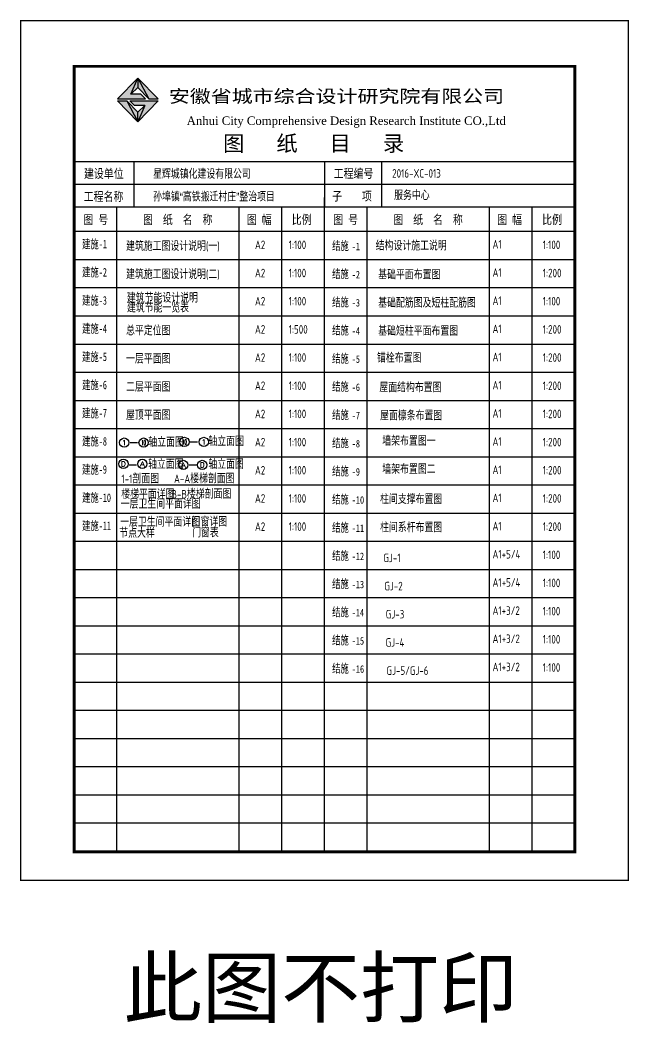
# Model space of a CAD drawing. Extents: x 69728788 to 150676229, y 15322671 to 43663798.
# Drawn here: x 74617761 to 74638810, y 20780867 to 20815524 of the extents above; entities that cross this region are included whole.
import ezdxf
from ezdxf.enums import TextEntityAlignment as Align

# ---------------------------------------------------------------- set-up
doc = ezdxf.new("R2010")
doc.units = 0
doc.header["$LTSCALE"] = 1000
doc.header["$MEASUREMENT"] = 0
doc.layers.get('0').update_dxf_attribs({"linetype": 'CONTINUOUS'})
for name, color, linetype in [('A_DE_DETAIL_3', 144, 'CONTINUOUS'), ('AXIS', 3, 'CONTINUOUS'), ('AXIS_TEXT', 7, 'CONTINUOUS'), ('layer 1', 7, 'CONTINUOUS'), ('PUB_TEXT', 7, 'CONTINUOUS'), ('WALL', 4, 'CONTINUOUS'), ('填充', 251, 'CONTINUOUS')]:
    doc.layers.add(name, color=color, linetype=linetype)
doc.layers.add('PUB_WALL', color=255, linetype='CONTINUOUS', lineweight=13)
doc.styles.add('-宋体', font='')
doc.styles.add('_HZDX', font='atssdeng.shx', dxfattribs={"width": 0.8, "bigfont": 'atssdchn.shx'})
doc.styles.add('_SIMPLEX9', font='', dxfattribs={"width": 0.675})
doc.styles.add('COMPLEX', font='COMPLEX')
doc.styles.add('GHF', font='times.ttf')
doc.styles.add('宋体', font='', dxfattribs={"width": 0.8})
doc.styles.get('-宋体').set_extended_font_data('SimSun')
doc.styles.get('_SIMPLEX9').set_extended_font_data('SimSun')
doc.styles.get('宋体').set_extended_font_data('SimSun')
pattern_1 = [(0, (73505898.9307, 21301314.476), (1.983867188, 3.967734375), [0, -3.967734375])]

# ---------------------------------------------------------------- blocks, each defined once
blk = doc.blocks.new('_AXISO')
blk.add_circle((0, 0), 0.5)
at = {"layer": 'AXIS_TEXT', "style": 'COMPLEX', "width": 1.041667}
blk.add_attdef('A', text='', height=0.56, dxfattribs=at).set_placement((-0.25, -0.28), (0.25, -0.28), align=Align.FIT)

msp = doc.modelspace()

# ---------------------------------------------------------------- hatches: boundary and pattern name
msp.add_hatch(color=1).paths.add_polyline_path([(74621588.2, 20812960.5), (74621829, 20813519.2), (74621134.5, 20812805.4), (74622101.5, 20812805.4), (74621941.1, 20812960.5)])
at = {"layer": 'A_DE_DETAIL_3'}
for color, points in [(41, [(74622208.5, 20812802.5), (74622535.9, 20812802.5), (74621829, 20813519.2)]), (41, [(74621447.7, 20812733.6), (74621126.6, 20812733.6), (74621838.4, 20812010.6)]), (1, [(74621558.4, 20812735.7), (74621716.3, 20812570), (74622074, 20812570), (74621838.4, 20812010.6), (74622536.4, 20812735.7)])]:
    msp.add_hatch(color=color, dxfattribs=at).paths.add_polyline_path(points)
at = {"layer": 'PUB_TEXT'}
h = msp.add_hatch(dxfattribs=at)
h.set_pattern_fill('松散材料', color=256, scale=2.116125, style=0)
h.set_pattern_definition(pattern_1)
h.paths.add_polyline_path([(74621829, 20813190.7), (74621829, 20813519.2), (74621588.2, 20812960.5)])
h = msp.add_hatch(dxfattribs=at)
h.set_pattern_fill('松散材料', color=256, scale=2.116125, style=0)
h.set_pattern_definition(pattern_1)
h.paths.add_polyline_path([(74622208.5, 20812802.5), (74621829, 20813519.2), (74621829, 20813190.7)])
h = msp.add_hatch(dxfattribs=at)
h.set_pattern_fill('松散材料', color=256, scale=2.116125, style=0)
h.set_pattern_definition(pattern_1)
h.paths.add_polyline_path([(74621447.7, 20812733.6), (74621838.4, 20812010.6), (74621838.4, 20812343.8)])
h.paths.add_polyline_path([(74621838.4, 20812010.6), (74622074, 20812570), (74621838.4, 20812343.8)])

# ---------------------------------------------------------------- linework, layer by layer
for p, q in [((74621588.2, 20812960.5, 6.9), (74621829, 20813519.2, 6.9)), ((74621829, 20813519.2, 6.9), (74622208.5, 20812802.5, 6.9)), ((74621126.6, 20812733.6, 6.9), (74621447.7, 20812733.6, 6.9)), ((74621838.4, 20812010.6, 6.9), (74621126.6, 20812733.6, 6.9)), ((74621447.7, 20812733.6, 6.9), (74621838.4, 20812010.6, 6.9)), ((74621716.3, 20812570, 6.9), (74621558.4, 20812735.7, 6.9)), ((74621558.4, 20812735.7, 6.9), (74622536.4, 20812735.7, 6.9)), ((74622536.4, 20812735.7, 6.9), (74621838.4, 20812010.6, 6.9)), ((74622074, 20812570, 6.9), (74621716.3, 20812570, 6.9)), ((74622074, 20812570, 6.9), (74621838.4, 20812010.6, 6.9))]:
    msp.add_line(p, q)
for p, q in [((74621838.4, 20812343.8, 6.9), (74621447.7, 20812733.6, 6.9)), ((74621838.4, 20812343.8, 6.9), (74622074, 20812570, 6.9)), ((74621838.4, 20812010.6, 6.9), (74621838.4, 20812343.8, 6.9)), ((74636940.1, 20808211.9, 6.9), (74619631.5, 20808211.9, 6.9))]:
    msp.add_line(p, q, dxfattribs=at)
at = {"layer": 'PUB_TEXT', "elevation": 6.9}
for points, const_width in [([(74617785.8, 20815499.3), (74638785.8, 20815499.3), (74638785.8, 20785799.3), (74617785.8, 20785799.3)], 49.2), ([(74619631.5, 20786782.7), (74619631.5, 20813925.7), (74636940.1, 20813925.7), (74636940.1, 20786782.7)], 98.3)]:
    msp.add_lwpolyline(points, close=True, dxfattribs=dict(at, const_width=const_width))
for points in [[(74621941.1, 20812960.5), (74621588.2, 20812960.5), (74621829, 20813190.7), (74622208.5, 20812802.5), (74622535.9, 20812802.5), (74621829, 20813519.2), (74621134.5, 20812805.4), (74622101.5, 20812805.4), (74621941.1, 20812960.5)], [(74621829, 20813519.2), (74621829, 20813190.7)]]:
    msp.add_lwpolyline(points, dxfattribs=at)
at = {"layer": 'PUB_WALL'}
for p, q in [((74621563, 20800921.3, 6.9), (74621819.3, 20800921.3, 6.9)), ((74621563, 20800921.3, 6.9), (74621819.3, 20800921.3, 6.9)), ((74621563, 20800921.3, 6.9), (74621819.3, 20800921.3, 6.9)), ((74623644.6, 20800944.9, 6.9), (74623900.9, 20800944.9, 6.9)), ((74623644.6, 20800944.9, 6.9), (74623900.9, 20800944.9, 6.9)), ((74623644.6, 20800944.9, 6.9), (74623900.9, 20800944.9, 6.9)), ((74621528.1, 20800150, 6.9), (74621784.4, 20800150, 6.9)), ((74621528.1, 20800150, 6.9), (74621784.4, 20800150, 6.9)), ((74621528.1, 20800150, 6.9), (74621784.4, 20800150, 6.9)), ((74623611.9, 20800150, 6.9), (74623868.2, 20800150, 6.9)), ((74623611.9, 20800150, 6.9), (74623868.2, 20800150, 6.9)), ((74623611.9, 20800150, 6.9), (74623868.2, 20800150, 6.9))]:
    msp.add_line(p, q, dxfattribs=at)
at = {"layer": 'PUB_WALL', "const_width": 20, "elevation": 6.9}
for points in [[(74621563, 20800921.3), (74621819.3, 20800921.3)], [(74623644.6, 20800944.9), (74623900.9, 20800944.9)], [(74621528.1, 20800150), (74621784.4, 20800150)], [(74623611.9, 20800150), (74623868.2, 20800150)]]:
    msp.add_lwpolyline(points, dxfattribs=at)
at = {"layer": 'WALL'}
for p, q in [((74621563, 20800921.3, 6.9), (74621819.3, 20800921.3, 6.9)), ((74623644.6, 20800944.9, 6.9), (74623900.9, 20800944.9, 6.9)), ((74621528.1, 20800150, 6.9), (74621784.4, 20800150, 6.9)), ((74623611.9, 20800150, 6.9), (74623868.2, 20800150, 6.9))]:
    msp.add_line(p, q, dxfattribs=at)
at = {"layer": '填充', "color": 251}
for p, q in [((74619631.5, 20810637, 6.9), (74636940.1, 20810637, 6.9)), ((74621696.7, 20810612.2, 6.9), (74621696.7, 20809063.5, 6.9)), ((74628285.8, 20810637, 6.9), (74628285.8, 20809063.5, 6.9)), ((74630252.6, 20810637, 6.9), (74630252.6, 20809063.5, 6.9)), ((74619631.5, 20809850.2, 6.9), (74636940.1, 20809850.2, 6.9)), ((74628285.8, 20786782.7, 6.9), (74628285.8, 20809392.1, 6.9)), ((74636940.1, 20809063.5, 6.9), (74619631.5, 20809063.5, 6.9)), ((74621106.6, 20786782.7, 6.9), (74621106.6, 20809063.5, 6.9)), ((74625335.4, 20786782.7, 6.9), (74625335.4, 20809063.5, 6.9)), ((74626810.6, 20786782.7, 6.9), (74626810.6, 20809063.5, 6.9)), ((74629760.9, 20786782.7, 6.9), (74629760.9, 20809063.5, 6.9)), ((74633989.7, 20786782.7, 6.9), (74633989.7, 20809063.5, 6.9)), ((74635464.9, 20786782.7, 6.9), (74635464.9, 20809063.5, 6.9)), ((74636940.1, 20808211.9, 6.9), (74619631.5, 20808211.9, 6.9)), ((74636940.1, 20807238.3, 6.9), (74619631.5, 20807238.3, 6.9)), ((74636940.1, 20806264.7, 6.9), (74619631.5, 20806264.7, 6.9)), ((74636940.1, 20805291.1, 6.9), (74619631.5, 20805291.1, 6.9)), ((74636940.1, 20804317.5, 6.9), (74619631.5, 20804317.5, 6.9)), ((74636940.1, 20803343.9, 6.9), (74619631.5, 20803343.9, 6.9)), ((74636940.1, 20802370.3, 6.9), (74619631.5, 20802370.3, 6.9)), ((74636940.1, 20801396.7, 6.9), (74619631.5, 20801396.7, 6.9)), ((74636940.1, 20800423.1, 6.9), (74619631.5, 20800423.1, 6.9)), ((74636940.1, 20799449.5, 6.9), (74619631.5, 20799449.5, 6.9)), ((74636940.1, 20798475.8, 6.9), (74619631.5, 20798475.8, 6.9)), ((74636940.1, 20797502.2, 6.9), (74619631.5, 20797502.2, 6.9)), ((74636940.1, 20796528.6, 6.9), (74619631.5, 20796528.6, 6.9)), ((74636940.1, 20795555, 6.9), (74619631.5, 20795555, 6.9)), ((74636940.1, 20794581.4, 6.9), (74619631.5, 20794581.4, 6.9)), ((74636940.1, 20793607.8, 6.9), (74619631.5, 20793607.8, 6.9)), ((74636940.1, 20792634.2, 6.9), (74619631.5, 20792634.2, 6.9)), ((74636940.1, 20791660.6, 6.9), (74619631.5, 20791660.6, 6.9)), ((74636940.1, 20790687, 6.9), (74619631.5, 20790687, 6.9)), ((74636940.1, 20789713.4, 6.9), (74619631.5, 20789713.4, 6.9)), ((74636940.1, 20788739.8, 6.9), (74619631.5, 20788739.8, 6.9)), ((74636940.1, 20787766.1, 6.9), (74619631.5, 20787766.1, 6.9)), ((74636940.1, 20787766.1, 6.9), (74619631.5, 20787766.1, 6.9))]:
    msp.add_line(p, q, dxfattribs=at)

# ---------------------------------------------------------------- block references
at = {"layer": 'AXIS'}
ref = msp.add_blockref('_AXISO', (74621363.2, 20800921.3, 6.9), dxfattribs=dict(at, xscale=320, yscale=320, zscale=320))
ref.add_attrib('A', '1', dxfattribs={"layer": 'AXIS_TEXT', "height": 179.2, "style": 'COMPLEX', "width": 2.083333}).set_placement((74621283.2, 20800831.7, 6.9), (74621443.2, 20800831.7, 6.9), align=Align.FIT)
ref = msp.add_blockref('_AXISO', (74622032.9, 20800921.3, 6.9), dxfattribs=dict(at, xscale=320, yscale=320, zscale=320))
ref.add_attrib('A', '10', dxfattribs={"layer": 'AXIS_TEXT', "height": 179.2, "style": 'COMPLEX', "width": 0.646552}).set_placement((74621952.9, 20800831.7, 6.9), (74622112.9, 20800831.7, 6.9), align=Align.FIT)
ref = msp.add_blockref('_AXISO', (74623444.8, 20800944.9, 6.9), dxfattribs=dict(at, xscale=320, yscale=320, zscale=320))
ref.add_attrib('A', '10', dxfattribs={"layer": 'AXIS_TEXT', "height": 179.2, "style": 'COMPLEX', "width": 0.646552}).set_placement((74623364.8, 20800855.3, 6.9), (74623524.8, 20800855.3, 6.9), align=Align.FIT)
ref = msp.add_blockref('_AXISO', (74624114.5, 20800944.9, 6.9), dxfattribs=dict(at, xscale=320, yscale=320, zscale=320))
ref.add_attrib('A', '1', dxfattribs={"layer": 'AXIS_TEXT', "height": 179.2, "style": 'COMPLEX', "width": 2.083333}).set_placement((74624034.5, 20800855.3, 6.9), (74624194.5, 20800855.3, 6.9), align=Align.FIT)
ref = msp.add_blockref('_AXISO', (74621334.2, 20800185, 6.9), dxfattribs=dict(at, xscale=320, yscale=320, zscale=320))
ref.add_attrib('A', 'D', dxfattribs={"layer": 'AXIS_TEXT', "height": 179.2, "style": 'COMPLEX', "width": 1.102941}).set_placement((74621254.2, 20800095.4, 6.9), (74621414.2, 20800095.4, 6.9), align=Align.FIT)
at = {"layer": 'AXIS', "xscale": 320, "yscale": 320, "zscale": 320}
for p in [(74621989.6, 20800185, 6.9), (74623404.7, 20800150, 6.9)]:
    msp.add_blockref('_AXISO', p, dxfattribs=at).add_auto_attribs({'A': 'A'})
at = {"layer": 'AXIS'}
ref = msp.add_blockref('_AXISO', (74624060.1, 20800150, 6.9), dxfattribs=dict(at, xscale=320, yscale=320, zscale=320))
ref.add_attrib('A', 'D', dxfattribs={"layer": 'AXIS_TEXT', "height": 179.2, "style": 'COMPLEX', "width": 1.102941}).set_placement((74623980.1, 20800060.4, 6.9), (74624140.1, 20800060.4, 6.9), align=Align.FIT)

# ---------------------------------------------------------------- texts
at = {"lineweight": 60, "style": '-宋体'}
for s, height, p in [('图   纸   目   录', 540.894, (74624779.8, 20810993, 6.9)), ('此图不打印', 2000, (74621329.2, 20781085.5, 6.9))]:
    msp.add_text(s, height=height, dxfattribs=at).set_placement(p)
at = {"layer": 'layer 1', "style": '_HZDX', "width": 0.8}
for s, height, p in [('星辉城镇化建设有限公司', 295.033, (74622360.3, 20810044.1, 6.9)), ('2016-XC-013', 295.033, (74630626.5, 20810078, 6.9)), ('孙埠镇“高铁搬迁村庄”整治项目', 295.033, (74622361.2, 20809258.7, -213.2)), ('服务中心', 295.03, (74630692.6, 20809305.5, 6.9))]:
    msp.add_text(s, height=height, dxfattribs=at).set_placement(p)
at = {"layer": 'PUB_TEXT'}
for s, height, style, width, p in [('安徽省城市综合设计研究院有限公司', 442.55, '宋体', 1.2, (74622905.4, 20812671.2, 6.9)), ('建设单位', 314.7, '-宋体', 0.8, (74619970.1, 20810062.7, 6.9)), ('工程编号', 314.7, '-宋体', 0.8, (74628603.8, 20810068.5, 6.9)), ('工程名称', 314.7, '-宋体', 0.8, (74619959.8, 20809269.3, 6.9)), ('子    项', 314.7, '-宋体', 0.8, (74628550.9, 20809284.6, 6.9)), ('图 号', 314.7, '-宋体', 0.8, (74619950.6, 20808472.8, 6.9)), ('   图  纸  名  称', 314.702, '-宋体', 0.8, (74621497.9, 20808472.8, 6.9)), ('图 幅', 314.7, '-宋体', 0.8, (74625603.1, 20808472.8, 6.9)), ('比例', 314.7, '-宋体', 0.8, (74627154.6, 20808472.8, 6.9)), ('图 号', 314.7, '-宋体', 0.8, (74628588.4, 20808472.8, 6.9)), ('   图  纸  名  称', 314.702, '-宋体', 0.8, (74630152.2, 20808472.8, 6.9)), ('图 幅', 314.7, '-宋体', 0.8, (74634257.4, 20808472.8, 6.9)), ('比例', 314.7, '-宋体', 0.8, (74635809, 20808472.8, 6.9)), ('建施-1', 295.03, '宋体', 0.7, (74619905.6, 20807635.4, 6.9)), ('建筑施工图设计说明(一)', 295.033, '_HZDX', 0.8, (74621425.9, 20807552.1, 6.9)), ('A2', 295.03, '_HZDX', 0.8, (74625882.2, 20807607.9, 6.9)), ('1:100', 295.03, '_HZDX', 0.8, (74627046.5, 20807607.9, 6.9)), ('结施', 295.03, '宋体', 0.7, (74628549, 20807577.5, 6.9)), ('-1', 259.63, '_SIMPLEX9', 0.675, (74629226.1, 20807571.6, 6.9)), ('结构设计施工说明', 295.03, '_HZDX', 0.8, (74630055.6, 20807566.2, 6.9)), ('A1', 295.03, '_HZDX', 0.8, (74634094.8, 20807626.2, 6.9)), ('1:100', 295.03, '_HZDX', 0.8, (74635829.9, 20807607.9, 6.9)), ('建施-2', 295.03, '宋体', 0.7, (74619905.6, 20806661.8, 6.9)), ('建筑施工图设计说明(二)', 295.033, '_HZDX', 0.8, (74621425.9, 20806578.5, 6.9)), ('A2', 295.03, '_HZDX', 0.8, (74625882.2, 20806634.3, 6.9)), ('1:100', 295.03, '_HZDX', 0.8, (74627046.5, 20806634.3, 6.9)), ('结施', 295.03, '宋体', 0.7, (74628549, 20806603.9, 6.9)), ('-2', 259.63, '_SIMPLEX9', 0.675, (74629226.1, 20806598, 6.9)), ('基础平面布置图', 295.03, '_HZDX', 0.8, (74630142.5, 20806565.4, 6.9)), ('A1', 295.03, '_HZDX', 0.8, (74634094.8, 20806652.6, 6.9)), ('1:200', 295.03, '_HZDX', 0.8, (74635829.9, 20806634.3, 6.9)), ('建筑节能设计说明', 295.03, '_HZDX', 0.8, (74621455, 20805763.7, 6.9)), ('建施-3', 295.03, '宋体', 0.7, (74619905.6, 20805688.2, 6.9)), ('建筑节能一览表', 295.03, '_HZDX', 0.8, (74621455, 20805423.7, 6.9)), ('A2', 295.03, '_HZDX', 0.8, (74625882.2, 20805660.6, 6.9)), ('1:100', 295.03, '_HZDX', 0.8, (74627046.5, 20805660.6, 6.9)), ('结施', 295.03, '宋体', 0.7, (74628549, 20805630.2, 6.9)), ('-3', 259.63, '_SIMPLEX9', 0.675, (74629226.1, 20805624.4, 6.9)), ('基础配筋图及短柱配筋图', 295.033, '_HZDX', 0.8, (74630142.5, 20805591.8, 6.9)), ('A1', 295.03, '_HZDX', 0.8, (74634094.8, 20805678.9, 6.9)), ('1:100', 295.03, '_HZDX', 0.8, (74635829.9, 20805660.6, 6.9)), ('建施-4', 295.03, '宋体', 0.7, (74619905.6, 20804714.6, 6.9)), ('总平定位图', 295.03, '_HZDX', 0.8, (74621425.9, 20804631.3, 6.9)), ('A2', 295.03, '_HZDX', 0.8, (74625882.2, 20804687, 6.9)), ('1:500', 295.03, '_HZDX', 0.8, (74627046.5, 20804687, 6.9)), ('结施', 295.03, '宋体', 0.7, (74628549, 20804656.6, 6.9)), ('-4', 259.63, '_SIMPLEX9', 0.675, (74629226.1, 20804650.8, 6.9)), ('基础短柱平面布置图', 295.03, '_HZDX', 0.8, (74630142.5, 20804618.2, 6.9)), ('A1', 295.03, '_HZDX', 0.8, (74634094.8, 20804705.3, 6.9)), ('1:200', 295.03, '_HZDX', 0.8, (74635829.9, 20804687, 6.9)), ('建施-5', 295.03, '宋体', 0.7, (74619905.6, 20803741, 6.9)), ('结施', 295.03, '宋体', 0.7, (74628549, 20803683, 6.9)), ('锚栓布置图', 295.03, '_HZDX', 0.8, (74630098.4, 20803689.3, 6.9)), ('A1', 295.03, '_HZDX', 0.8, (74634094.8, 20803731.7, 6.9)), ('一层平面图', 295.03, '_HZDX', 0.8, (74621425.9, 20803657.6, 6.9)), ('A2', 295.03, '_HZDX', 0.8, (74625882.2, 20803713.4, 6.9)), ('1:100', 295.03, '_HZDX', 0.8, (74627046.5, 20803713.4, 6.9)), ('-5', 259.63, '_SIMPLEX9', 0.675, (74629226.1, 20803677.2, 6.9)), ('1:200', 295.03, '_HZDX', 0.8, (74635829.9, 20803713.4, 6.9)), ('建施-6', 295.03, '宋体', 0.7, (74619905.6, 20802767.4, 6.9)), ('二层平面图', 295.03, '_HZDX', 0.8, (74621425.9, 20802684, 6.9)), ('A2', 295.03, '_HZDX', 0.8, (74625882.2, 20802739.8, 6.9)), ('1:100', 295.03, '_HZDX', 0.8, (74627046.5, 20802739.8, 6.9)), ('结施', 295.03, '宋体', 0.7, (74628549, 20802709.4, 6.9)), ('屋面结构布置图', 295.03, '_HZDX', 0.8, (74630181.9, 20802669.5, 6.9)), ('A1', 295.03, '_HZDX', 0.8, (74634094.8, 20802758.1, 6.9)), ('1:200', 295.03, '_HZDX', 0.8, (74635829.9, 20802739.8, 6.9)), ('-6', 259.63, '_SIMPLEX9', 0.675, (74629226.1, 20802703.6, 6.9)), ('建施-7', 295.03, '宋体', 0.7, (74619905.6, 20801793.8, 6.9)), ('屋顶平面图', 295.03, '_HZDX', 0.8, (74621425.9, 20801710.4, 6.9)), ('A2', 295.03, '_HZDX', 0.8, (74625882.2, 20801766.2, 6.9)), ('1:100', 295.03, '_HZDX', 0.8, (74627046.5, 20801766.2, 6.9)), ('结施', 295.03, '宋体', 0.7, (74628549, 20801735.8, 6.9)), ('-7', 259.63, '_SIMPLEX9', 0.675, (74629226.1, 20801729.9, 6.9)), ('屋面檩条布置图', 295.03, '_HZDX', 0.8, (74630207.3, 20801695.9, 6.9)), ('A1', 295.03, '_HZDX', 0.8, (74634094.8, 20801784.5, 6.9)), ('1:200', 295.03, '_HZDX', 0.8, (74635829.9, 20801766.2, 6.9)), ('建施-8', 295.03, '宋体', 0.7, (74619905.6, 20800820.1, 6.9)), ('轴立面图', 295.03, '_HZDX', 0.8, (74622196.2, 20800778.6, 6.9)), ('轴立面图', 295.03, '_HZDX', 0.8, (74624273.6, 20800807.1, 6.9)), ('A2', 295.03, '_HZDX', 0.8, (74625882.2, 20800792.6, 6.9)), ('1:100', 295.03, '_HZDX', 0.8, (74627046.5, 20800792.6, 6.9)), ('结施', 295.03, '宋体', 0.7, (74628549, 20800762.2, 6.9)), ('-8', 259.63, '_SIMPLEX9', 0.675, (74629226.1, 20800756.3, 6.9)), ('墙架布置图一', 295.03, '_HZDX', 0.8, (74630283.8, 20800818.1, 13.8)), ('A1', 295.03, '_HZDX', 0.8, (74634094.8, 20800810.9, 6.9)), ('1:200', 295.03, '_HZDX', 0.8, (74635829.9, 20800792.6, 6.9)), ('轴立面图', 295.03, '_HZDX', 0.8, (74622187.6, 20800016.6, 6.9)), ('轴立面图', 295.03, '_HZDX', 0.8, (74624271.4, 20800016.6, 6.9)), ('建施-9', 295.03, '宋体', 0.7, (74619905.6, 20799846.5, 6.9)), ('A2', 295.03, '_HZDX', 0.8, (74625882.2, 20799819, 6.9)), ('1:100', 295.03, '_HZDX', 0.8, (74627046.5, 20799819, 6.9)), ('结施', 295.03, '宋体', 0.7, (74628549, 20799788.6, 6.9)), ('-9', 259.63, '_SIMPLEX9', 0.675, (74629226.1, 20799782.7, 6.9)), ('墙架布置图二', 295.03, '_HZDX', 0.8, (74630283.8, 20799844.4, 13.8)), ('A1', 295.03, '_HZDX', 0.8, (74634094.8, 20799837.3, 6.9)), ('1:200', 295.03, '_HZDX', 0.8, (74635829.9, 20799819, 6.9)), ('1-1剖面图', 295.03, '_HZDX', 0.8, (74621266.2, 20799518.9, 6.9)), ('A-A楼梯剖面图', 295.03, '_HZDX', 0.8, (74623084.3, 20799522.4, 6.9)), ('建施-10', 295.03, '宋体', 0.7, (74619905.6, 20798872.9, 6.9)), ('楼梯平面详图', 295.03, '_HZDX', 0.8, (74621260.1, 20798982, 6.9)), ('B-B楼梯剖面图', 295.03, '_HZDX', 0.8, (74622993.6, 20798988.8, 6.9)), ('A1', 295.03, '_HZDX', 0.8, (74634094.8, 20798863.7, 6.9)), ('一层卫生间平面详图', 295.03, '_HZDX', 0.8, (74621240.6, 20798643.5, 6.9)), ('A2', 295.03, '_HZDX', 0.8, (74625882.2, 20798845.4, 6.9)), ('1:100', 295.03, '_HZDX', 0.8, (74627046.5, 20798845.4, 6.9)), ('结施', 295.03, '宋体', 0.7, (74628549, 20798815, 6.9)), ('-10', 259.63, '_SIMPLEX9', 0.675, (74629226.1, 20798809.1, 6.9)), ('柱间支撑布置图', 295.03, '_HZDX', 0.8, (74630207.3, 20798804.7, 13.8)), ('1:200', 295.03, '_HZDX', 0.8, (74635829.9, 20798845.4, 6.9)), ('建施-11', 295.03, '宋体', 0.7, (74619905.6, 20797899.3, 6.9)), ('一层卫生间平面详图', 295.03, '_HZDX', 0.8, (74621220.6, 20798019, 6.9)), ('门窗详图', 295.03, '_HZDX', 0.8, (74623695.8, 20798026.6, 6.9)), ('A2', 295.03, '_HZDX', 0.8, (74625882.2, 20797871.8, 6.9)), ('1:100', 295.03, '_HZDX', 0.8, (74627046.5, 20797871.8, 6.9)), ('结施', 295.03, '宋体', 0.7, (74628549, 20797841.4, 6.9)), ('柱间系杆布置图', 295.03, '_HZDX', 0.8, (74630207.3, 20797831.1, 13.8)), ('A1', 295.03, '_HZDX', 0.8, (74634094.8, 20797890.1, 6.9)), ('1:200', 295.03, '_HZDX', 0.8, (74635829.9, 20797871.8, 6.9)), ('节点大样', 295.03, '_HZDX', 0.8, (74621192.8, 20797636.4, 6.9)), ('门窗表', 295.03, '_HZDX', 0.8, (74623708.4, 20797651.1, 6.9)), ('-11', 259.63, '_SIMPLEX9', 0.675, (74629226.1, 20797835.5, 6.9)), ('结施', 295.03, '宋体', 0.7, (74628549, 20796867.8, 6.9)), ('-12', 259.63, '_SIMPLEX9', 0.675, (74629226.1, 20796861.9, 6.9)), ('A1+5/4', 295.03, '_HZDX', 0.8, (74634094.8, 20796916.5, 6.9)), ('1:100', 295.03, '_HZDX', 0.8, (74635829.9, 20796898.2, 6.9)), ('结施', 295.03, '宋体', 0.7, (74628549, 20795894.2, 6.9)), ('-13', 259.63, '_SIMPLEX9', 0.675, (74629226.1, 20795888.3, 6.9)), ('A1+5/4', 295.03, '_HZDX', 0.8, (74634094.8, 20795942.8, 6.9)), ('1:100', 295.03, '_HZDX', 0.8, (74635829.9, 20795924.6, 6.9)), ('结施', 295.03, '宋体', 0.7, (74628549, 20794920.5, 6.9)), ('-14', 259.63, '_SIMPLEX9', 0.675, (74629226.1, 20794914.7, 6.9)), ('A1+3/2', 295.03, '_HZDX', 0.8, (74634094.8, 20794969.2, 6.9)), ('1:100', 295.03, '_HZDX', 0.8, (74635829.9, 20794950.9, 6.9)), ('结施', 295.03, '宋体', 0.7, (74628549, 20793946.9, 6.9)), ('-15', 259.63, '_SIMPLEX9', 0.675, (74629226.1, 20793941.1, 6.9)), ('A1+3/2', 295.03, '_HZDX', 0.8, (74634094.8, 20793995.6, 6.9)), ('1:100', 295.03, '_HZDX', 0.8, (74635829.9, 20793977.3, 6.9)), ('结施', 295.03, '宋体', 0.7, (74628549, 20792973.3, 6.9)), ('A1+3/2', 295.03, '_HZDX', 0.8, (74634094.8, 20793022, 6.9)), ('1:100', 295.03, '_HZDX', 0.8, (74635829.9, 20793003.7, 6.9)), ('-16', 259.63, '_SIMPLEX9', 0.675, (74629226.1, 20792967.5, 6.9))]:
    msp.add_text(s, height=height, dxfattribs=dict(at, style=style, width=width)).set_placement(p)
at = {"layer": 'PUB_TEXT', "style": 'GHF'}
msp.add_text('Anhui City Comprehensive Design Research Institute CO.,Ltd', height=291.563, dxfattribs=at).set_placement((74623522.5, 20811900.9, 6.9))
at = {"layer": 'PUB_TEXT', "style": '_HZDX', "width": 0.8}
for s, p in [('GJ-1', (74630618, 20796937.3, -200)), ('GJ-2', (74630671.3, 20795963.7, -200)), ('GJ-3', (74630723.2, 20794990.1, -200)), ('GJ-4', (74630723.2, 20794016.5, -200)), ('GJ-5/GJ-6', (74631154.7, 20793042.9, -200))]:
    msp.add_text(s, height=295.03, dxfattribs=at).set_placement(p, align=Align.MIDDLE_CENTER)

doc.saveas('drawing.dxf')
